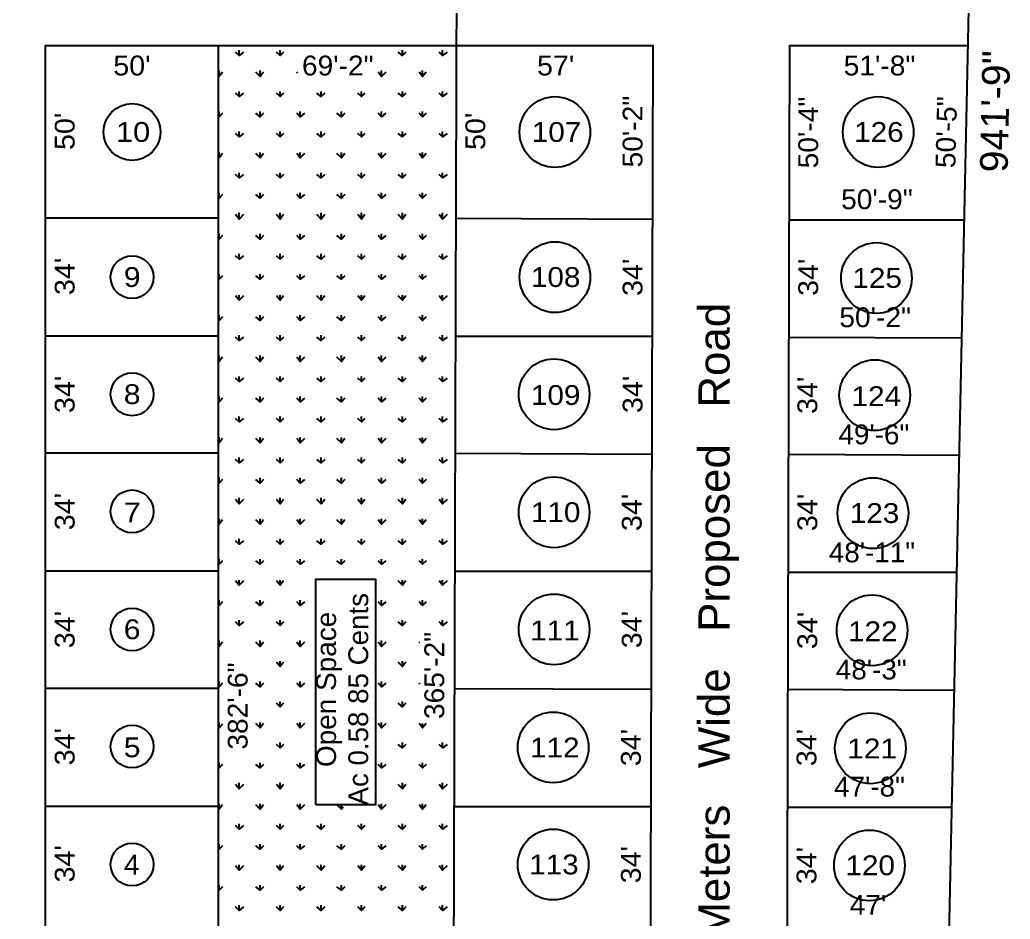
# Model space of a CAD drawing. Extents: x 23299 to 52876, y 1490 to 15920.
# Drawn here: x 35980 to 39432, y 6356 to 9489 of the extents above; entities that cross this region are included whole.
import ezdxf

# ---------------------------------------------------------------- set-up
doc = ezdxf.new("R2010")
doc.units = 0
doc.layers.add('PDF_GEOMERTRY', color=7, linetype='CONTINUOUS')
doc.layers.add('PDF_TEXT', color=7, linetype='CONTINUOUS')
doc.styles.add('PDF_ARIAL', font='')
doc.styles.get('PDF_ARIAL').set_extended_font_data('Arial')

msp = doc.modelspace()

# ---------------------------------------------------------------- linework, layer by layer
at = {"layer": 'PDF_GEOMERTRY', "color": 11}
msp.add_lwpolyline([(30521, 12582.5), (30447.9, 14680.4), (33249.1, 14695.6), (33261.3, 14765.6), (39399.6, 14832.6), (39159, 3506.1), (37484.4, 3466.5), (37511.8, 12357.2), (36671.4, 12348.1), (36068.6, 12345.1), (33989, 12326.8), (33989, 12616), (33845.9, 12616), (30521, 12582.5), (30530.1, 11955.3), (29653.2, 11931), (29653.2, 3901.9)], dxfattribs=at)
at = {"layer": 'PDF_GEOMERTRY'}
msp.add_lwpolyline([(37502.7, 9397.7), (36068.6, 9397.7), (36068.6, 4641.8), (37490.5, 5004.1), (38175.6, 5180.7), (38187.7, 9397.7)], close=True, dxfattribs=at)
for points in [[(36671.4, 9397.7), (36671.4, 4797.1)], [(39283.9, 9397.7), (38662.7, 9397.7), (38650.5, 5302.5), (39198.6, 5442.6), (39305.2, 5470)], [(36671.4, 8797.9), (36068.6, 8797.9)], [(37499.6, 8797.9), (38187.7, 8794.8)], [(38659.7, 8791.8), (39271.7, 8791.8)], [(36671.4, 8386.8), (36068.6, 8386.8)], [(37499.6, 8386.8), (38184.7, 8386.8)], [(38659.7, 8383.8), (39262.5, 8380.8)], [(36671.4, 7978.8), (36068.6, 7978.8)], [(37496.6, 7978.8), (38184.7, 7975.8)], [(38656.6, 7975.8), (39253.4, 7972.8)], [(36671.4, 7567.8), (36068.6, 7567.8)], [(37496.6, 7567.8), (38181.6, 7567.8)], [(38656.6, 7564.8), (39244.3, 7564.8)], [(37012.5, 6754.8), (37012.5, 7540.4), (37219.5, 7540.4), (37219.5, 6754.8), (37012.5, 6754.8)], [(36671.4, 7159.8), (36068.6, 7159.8)], [(37496.6, 7159.8), (38181.6, 7156.8)], [(38656.6, 7156.8), (39235.1, 7153.7)], [(36671.4, 6748.8), (36068.6, 6748.8)], [(37493.5, 6748.8), (38181.6, 6748.8)], [(38653.6, 6745.7), (39226, 6745.7)]]:
    msp.add_lwpolyline(points, dxfattribs=at)
at = {"layer": 'PDF_GEOMERTRY', "color": 3}
for points in [[(36744.5, 9364.2), (36732.3, 9376.4)], [(36759.7, 9376.4), (36744.5, 9364.2), (36744.5, 9382.5)], [(36887.6, 9364.2), (36875.4, 9376.4)], [(36899.8, 9376.4), (36887.6, 9364.2), (36887.6, 9382.5)], [(37313.9, 9364.2), (37298.7, 9376.4)], [(37326.1, 9376.4), (37313.9, 9364.2), (37313.9, 9382.5)], [(37453.9, 9364.2), (37441.8, 9376.4)], [(37469.2, 9376.4), (37453.9, 9364.2), (37453.9, 9382.5)], [(36674.5, 9291.1), (36671.4, 9297.2)], [(36686.7, 9306.4), (36674.5, 9291.1), (36674.5, 9312.5)], [(36817.6, 9291.1), (36802.4, 9306.4)], [(36829.8, 9306.4), (36817.6, 9291.1), (36817.6, 9312.5)], [(36948.5, 9303.3), (36945.5, 9306.4)], [(37240.8, 9291.1), (37228.6, 9306.4)], [(37256, 9306.4), (37240.8, 9291.1), (37240.8, 9312.5)], [(37383.9, 9291.1), (37371.7, 9306.4)], [(37396.1, 9306.4), (37383.9, 9291.1), (37383.9, 9312.5)], [(36744.5, 9221.1), (36732.3, 9233.3)], [(36759.7, 9233.3), (36744.5, 9221.1), (36744.5, 9239.4)], [(36887.6, 9221.1), (36875.4, 9233.3)], [(36899.8, 9233.3), (36887.6, 9221.1), (36887.6, 9239.4)], [(37030.7, 9221.1), (37015.5, 9233.3)], [(37042.9, 9233.3), (37030.7, 9221.1), (37030.7, 9239.4)], [(37170.8, 9221.1), (37158.6, 9233.3)], [(37183, 9233.3), (37170.8, 9221.1), (37170.8, 9239.4)], [(37313.9, 9221.1), (37298.7, 9233.3)], [(37326.1, 9233.3), (37313.9, 9221.1), (37313.9, 9239.4)], [(37453.9, 9221.1), (37441.8, 9233.3)], [(37469.2, 9233.3), (37453.9, 9221.1), (37453.9, 9239.4)], [(36674.5, 9151.1), (36671.4, 9154.1)], [(36686.7, 9163.3), (36674.5, 9151.1), (36674.5, 9169.4)], [(36817.6, 9151.1), (36802.4, 9163.3)], [(36829.8, 9163.3), (36817.6, 9151.1), (36817.6, 9169.4)], [(36957.6, 9151.1), (36945.5, 9163.3)], [(36972.9, 9163.3), (36957.6, 9151.1), (36957.6, 9169.4)], [(37100.8, 9151.1), (37085.5, 9163.3)], [(37112.9, 9163.3), (37100.8, 9151.1), (37100.8, 9169.4)], [(37240.8, 9151.1), (37228.6, 9163.3)], [(37256, 9163.3), (37240.8, 9151.1), (37240.8, 9169.4)], [(37383.9, 9151.1), (37371.7, 9163.3)], [(37396.1, 9163.3), (37383.9, 9151.1), (37383.9, 9169.4)], [(36744.5, 9081.1), (36732.3, 9093.2)], [(36759.7, 9093.2), (36744.5, 9081.1), (36744.5, 9099.3)], [(36887.6, 9081.1), (36875.4, 9093.2)], [(36899.8, 9093.2), (36887.6, 9081.1), (36887.6, 9099.3)], [(37030.7, 9081.1), (37015.5, 9093.2)], [(37042.9, 9093.2), (37030.7, 9081.1), (37030.7, 9099.3)], [(37170.8, 9081.1), (37158.6, 9093.2)], [(37183, 9093.2), (37170.8, 9081.1), (37170.8, 9099.3)], [(37313.9, 9081.1), (37298.7, 9093.2)], [(37326.1, 9093.2), (37313.9, 9081.1), (37313.9, 9099.3)], [(37453.9, 9081.1), (37441.8, 9093.2)], [(37469.2, 9093.2), (37453.9, 9081.1), (37453.9, 9099.3)], [(36674.5, 9008), (36671.4, 9014.1)], [(36686.7, 9023.2), (36674.5, 9008), (36674.5, 9026.3)], [(36817.6, 9008), (36802.4, 9023.2)], [(36829.8, 9023.2), (36817.6, 9008), (36817.6, 9026.3)], [(36957.6, 9008), (36945.5, 9023.2)], [(36972.9, 9023.2), (36957.6, 9008), (36957.6, 9026.3)], [(37100.8, 9008), (37085.5, 9023.2)], [(37112.9, 9023.2), (37100.8, 9008), (37100.8, 9026.3)], [(37240.8, 9008), (37228.6, 9023.2)], [(37256, 9023.2), (37240.8, 9008), (37240.8, 9026.3)], [(37383.9, 9008), (37371.7, 9023.2)], [(37396.1, 9023.2), (37383.9, 9008), (37383.9, 9026.3)], [(36744.5, 8938), (36732.3, 8950.1)], [(36759.7, 8950.1), (36744.5, 8938), (36744.5, 8956.2)], [(36887.6, 8938), (36875.4, 8950.1)], [(36899.8, 8950.1), (36887.6, 8938), (36887.6, 8956.2)], [(37030.7, 8938), (37015.5, 8950.1)], [(37042.9, 8950.1), (37030.7, 8938), (37030.7, 8956.2)], [(37170.8, 8938), (37158.6, 8950.1)], [(37183, 8950.1), (37170.8, 8938), (37170.8, 8956.2)], [(37313.9, 8938), (37298.7, 8950.1)], [(37326.1, 8950.1), (37313.9, 8938), (37313.9, 8956.2)], [(37453.9, 8938), (37441.8, 8950.1)], [(37469.2, 8950.1), (37453.9, 8938), (37453.9, 8956.2)], [(36674.5, 8867.9), (36671.4, 8871)], [(36686.7, 8880.1), (36674.5, 8867.9), (36674.5, 8886.2)], [(36817.6, 8867.9), (36802.4, 8880.1)], [(36829.8, 8880.1), (36817.6, 8867.9), (36817.6, 8886.2)], [(36957.6, 8867.9), (36945.5, 8880.1)], [(36972.9, 8880.1), (36957.6, 8867.9), (36957.6, 8886.2)], [(37100.8, 8867.9), (37085.5, 8880.1)], [(37112.9, 8880.1), (37100.8, 8867.9), (37100.8, 8886.2)], [(37240.8, 8867.9), (37228.6, 8880.1)], [(37256, 8880.1), (37240.8, 8867.9), (37240.8, 8886.2)], [(37383.9, 8867.9), (37371.7, 8880.1)], [(37396.1, 8880.1), (37383.9, 8867.9), (37383.9, 8886.2)], [(36744.5, 8794.8), (36732.3, 8810.1)], [(36759.7, 8810.1), (36744.5, 8794.8), (36744.5, 8816.2)], [(36887.6, 8794.8), (36875.4, 8810.1)], [(36899.8, 8810.1), (36887.6, 8794.8), (36887.6, 8816.2)], [(37030.7, 8794.8), (37015.5, 8810.1)], [(37042.9, 8810.1), (37030.7, 8794.8), (37030.7, 8816.2)], [(37170.8, 8794.8), (37158.6, 8810.1)], [(37183, 8810.1), (37170.8, 8794.8), (37170.8, 8816.2)], [(37313.9, 8794.8), (37298.7, 8810.1)], [(37326.1, 8810.1), (37313.9, 8794.8), (37313.9, 8816.2)], [(37453.9, 8794.8), (37441.8, 8810.1)], [(37469.2, 8810.1), (37453.9, 8794.8), (37453.9, 8816.2)], [(36686.7, 8737), (36674.5, 8724.8), (36674.5, 8743.1)], [(36817.6, 8724.8), (36802.4, 8737)], [(36829.8, 8737), (36817.6, 8724.8), (36817.6, 8743.1)], [(36957.6, 8724.8), (36945.5, 8737)], [(36972.9, 8737), (36957.6, 8724.8), (36957.6, 8743.1)], [(37100.8, 8724.8), (37085.5, 8737)], [(37112.9, 8737), (37100.8, 8724.8), (37100.8, 8743.1)], [(37240.8, 8724.8), (37228.6, 8737)], [(37256, 8737), (37240.8, 8724.8), (37240.8, 8743.1)], [(37383.9, 8724.8), (37371.7, 8737)], [(37396.1, 8737), (37383.9, 8724.8), (37383.9, 8743.1)], [(36674.5, 8724.8), (36671.4, 8730.9)], [(36744.5, 8654.8), (36732.3, 8667)], [(36759.7, 8667), (36744.5, 8654.8), (36744.5, 8673.1)], [(36887.6, 8654.8), (36875.4, 8667)], [(36899.8, 8667), (36887.6, 8654.8), (36887.6, 8673.1)], [(37030.7, 8654.8), (37015.5, 8667)], [(37042.9, 8667), (37030.7, 8654.8), (37030.7, 8673.1)], [(37170.8, 8654.8), (37158.6, 8667)], [(37183, 8667), (37170.8, 8654.8), (37170.8, 8673.1)], [(37313.9, 8654.8), (37298.7, 8667)], [(37326.1, 8667), (37313.9, 8654.8), (37313.9, 8673.1)], [(37453.9, 8654.8), (37441.8, 8667)], [(37469.2, 8667), (37453.9, 8654.8), (37453.9, 8673.1)], [(36686.7, 8596.9), (36674.5, 8584.8), (36674.5, 8603)], [(36817.6, 8584.8), (36802.4, 8596.9)], [(36829.8, 8596.9), (36817.6, 8584.8), (36817.6, 8603)], [(36957.6, 8584.8), (36945.5, 8596.9)], [(36972.9, 8596.9), (36957.6, 8584.8), (36957.6, 8603)], [(37100.8, 8584.8), (37085.5, 8596.9)], [(37112.9, 8596.9), (37100.8, 8584.8), (37100.8, 8603)], [(37240.8, 8584.8), (37228.6, 8596.9)], [(37256, 8596.9), (37240.8, 8584.8), (37240.8, 8603)], [(37383.9, 8584.8), (37371.7, 8596.9)], [(37396.1, 8596.9), (37383.9, 8584.8), (37383.9, 8603)], [(36674.5, 8584.8), (36671.4, 8587.8)], [(36744.5, 8511.7), (36732.3, 8526.9)], [(36759.7, 8526.9), (36744.5, 8511.7), (36744.5, 8530)], [(36887.6, 8511.7), (36875.4, 8526.9)], [(36899.8, 8526.9), (36887.6, 8511.7), (36887.6, 8530)], [(37030.7, 8511.7), (37015.5, 8526.9)], [(37042.9, 8526.9), (37030.7, 8511.7), (37030.7, 8530)], [(37170.8, 8511.7), (37158.6, 8526.9)], [(37183, 8526.9), (37170.8, 8511.7), (37170.8, 8530)], [(37313.9, 8511.7), (37298.7, 8526.9)], [(37326.1, 8526.9), (37313.9, 8511.7), (37313.9, 8530)], [(37453.9, 8511.7), (37441.8, 8526.9)], [(37469.2, 8526.9), (37453.9, 8511.7), (37453.9, 8530)], [(36686.7, 8453.8), (36674.5, 8441.7), (36674.5, 8459.9)], [(36829.8, 8453.8), (36817.6, 8441.7), (36817.6, 8459.9)], [(36972.9, 8453.8), (36957.6, 8441.7), (36957.6, 8459.9)], [(37112.9, 8453.8), (37100.8, 8441.7), (37100.8, 8459.9)], [(37256, 8453.8), (37240.8, 8441.7), (37240.8, 8459.9)], [(37396.1, 8453.8), (37383.9, 8441.7), (37383.9, 8459.9)], [(36674.5, 8441.7), (36671.4, 8444.7)], [(36817.6, 8441.7), (36802.4, 8453.8)], [(36957.6, 8441.7), (36945.5, 8453.8)], [(37100.8, 8441.7), (37085.5, 8453.8)], [(37240.8, 8441.7), (37228.6, 8453.8)], [(37383.9, 8441.7), (37371.7, 8453.8)], [(36759.7, 8383.8), (36744.5, 8371.6), (36744.5, 8389.9)], [(36899.8, 8383.8), (36887.6, 8371.6), (36887.6, 8389.9)], [(37042.9, 8383.8), (37030.7, 8371.6), (37030.7, 8389.9)], [(37183, 8383.8), (37170.8, 8371.6), (37170.8, 8389.9)], [(37326.1, 8383.8), (37313.9, 8371.6), (37313.9, 8389.9)], [(37469.2, 8383.8), (37453.9, 8371.6), (37453.9, 8389.9)], [(36744.5, 8371.6), (36732.3, 8383.8)], [(36887.6, 8371.6), (36875.4, 8383.8)], [(37030.7, 8371.6), (37015.5, 8383.8)], [(37170.8, 8371.6), (37158.6, 8383.8)], [(37313.9, 8371.6), (37298.7, 8383.8)], [(37453.9, 8371.6), (37441.8, 8383.8)], [(36686.7, 8313.8), (36674.5, 8298.5), (36674.5, 8319.9)], [(36829.8, 8313.8), (36817.6, 8298.5), (36817.6, 8319.9)], [(36972.9, 8313.8), (36957.6, 8298.5), (36957.6, 8319.9)], [(37112.9, 8313.8), (37100.8, 8298.5), (37100.8, 8319.9)], [(37256, 8313.8), (37240.8, 8298.5), (37240.8, 8319.9)], [(37396.1, 8313.8), (37383.9, 8298.5), (37383.9, 8319.9)], [(36674.5, 8298.5), (36671.4, 8304.6)], [(36817.6, 8298.5), (36802.4, 8313.8)], [(36957.6, 8298.5), (36945.5, 8313.8)], [(37100.8, 8298.5), (37085.5, 8313.8)], [(37240.8, 8298.5), (37228.6, 8313.8)], [(37383.9, 8298.5), (37371.7, 8313.8)], [(36744.5, 8228.5), (36732.3, 8240.7)], [(36759.7, 8240.7), (36744.5, 8228.5), (36744.5, 8246.8)], [(36887.6, 8228.5), (36875.4, 8240.7)], [(36899.8, 8240.7), (36887.6, 8228.5), (36887.6, 8246.8)], [(37030.7, 8228.5), (37015.5, 8240.7)], [(37042.9, 8240.7), (37030.7, 8228.5), (37030.7, 8246.8)], [(37170.8, 8228.5), (37158.6, 8240.7)], [(37183, 8240.7), (37170.8, 8228.5), (37170.8, 8246.8)], [(37313.9, 8228.5), (37298.7, 8240.7)], [(37326.1, 8240.7), (37313.9, 8228.5), (37313.9, 8246.8)], [(37453.9, 8228.5), (37441.8, 8240.7)], [(37469.2, 8240.7), (37453.9, 8228.5), (37453.9, 8246.8)], [(36674.5, 8158.5), (36671.4, 8161.5)], [(36686.7, 8170.7), (36674.5, 8158.5), (36674.5, 8176.8)], [(36817.6, 8158.5), (36802.4, 8170.7)], [(36829.8, 8170.7), (36817.6, 8158.5), (36817.6, 8176.8)], [(36957.6, 8158.5), (36945.5, 8170.7)], [(36972.9, 8170.7), (36957.6, 8158.5), (36957.6, 8176.8)], [(37100.8, 8158.5), (37085.5, 8170.7)], [(37112.9, 8170.7), (37100.8, 8158.5), (37100.8, 8176.8)], [(37240.8, 8158.5), (37228.6, 8170.7)], [(37256, 8170.7), (37240.8, 8158.5), (37240.8, 8176.8)], [(37383.9, 8158.5), (37371.7, 8170.7)], [(37396.1, 8170.7), (37383.9, 8158.5), (37383.9, 8176.8)], [(36744.5, 8088.5), (36732.3, 8100.6)], [(36759.7, 8100.6), (36744.5, 8088.5), (36744.5, 8106.7)], [(36887.6, 8088.5), (36875.4, 8100.6)], [(36899.8, 8100.6), (36887.6, 8088.5), (36887.6, 8106.7)], [(37030.7, 8088.5), (37015.5, 8100.6)], [(37042.9, 8100.6), (37030.7, 8088.5), (37030.7, 8106.7)], [(37170.8, 8088.5), (37158.6, 8100.6)], [(37183, 8100.6), (37170.8, 8088.5), (37170.8, 8106.7)], [(37313.9, 8088.5), (37298.7, 8100.6)], [(37326.1, 8100.6), (37313.9, 8088.5), (37313.9, 8106.7)], [(37453.9, 8088.5), (37441.8, 8100.6)], [(37469.2, 8100.6), (37453.9, 8088.5), (37453.9, 8106.7)], [(36674.5, 8015.4), (36671.4, 8021.5)], [(36686.7, 8030.6), (36674.5, 8015.4), (36674.5, 8033.7)], [(36817.6, 8015.4), (36802.4, 8030.6)], [(36829.8, 8030.6), (36817.6, 8015.4), (36817.6, 8033.7)], [(36957.6, 8015.4), (36945.5, 8030.6)], [(36972.9, 8030.6), (36957.6, 8015.4), (36957.6, 8033.7)], [(37100.8, 8015.4), (37085.5, 8030.6)], [(37112.9, 8030.6), (37100.8, 8015.4), (37100.8, 8033.7)], [(37240.8, 8015.4), (37228.6, 8030.6)], [(37256, 8030.6), (37240.8, 8015.4), (37240.8, 8033.7)], [(37383.9, 8015.4), (37371.7, 8030.6)], [(37396.1, 8030.6), (37383.9, 8015.4), (37383.9, 8033.7)], [(36744.5, 7945.4), (36732.3, 7957.5)], [(36759.7, 7957.5), (36744.5, 7945.4), (36744.5, 7963.6)], [(36887.6, 7945.4), (36875.4, 7957.5)], [(36899.8, 7957.5), (36887.6, 7945.4), (36887.6, 7963.6)], [(37030.7, 7945.4), (37015.5, 7957.5)], [(37042.9, 7957.5), (37030.7, 7945.4), (37030.7, 7963.6)], [(37170.8, 7945.4), (37158.6, 7957.5)], [(37183, 7957.5), (37170.8, 7945.4), (37170.8, 7963.6)], [(37313.9, 7945.4), (37298.7, 7957.5)], [(37326.1, 7957.5), (37313.9, 7945.4), (37313.9, 7963.6)], [(37453.9, 7945.4), (37441.8, 7957.5)], [(37469.2, 7957.5), (37453.9, 7945.4), (37453.9, 7963.6)], [(36674.5, 7875.3), (36671.4, 7878.4)], [(36686.7, 7887.5), (36674.5, 7875.3), (36674.5, 7893.6)], [(36817.6, 7875.3), (36802.4, 7887.5)], [(36829.8, 7887.5), (36817.6, 7875.3), (36817.6, 7893.6)], [(36957.6, 7875.3), (36945.5, 7887.5)], [(36972.9, 7887.5), (36957.6, 7875.3), (36957.6, 7893.6)], [(37100.8, 7875.3), (37085.5, 7887.5)], [(37112.9, 7887.5), (37100.8, 7875.3), (37100.8, 7893.6)], [(37240.8, 7875.3), (37228.6, 7887.5)], [(37256, 7887.5), (37240.8, 7875.3), (37240.8, 7893.6)], [(37383.9, 7875.3), (37371.7, 7887.5)], [(37396.1, 7887.5), (37383.9, 7875.3), (37383.9, 7893.6)], [(36744.5, 7802.3), (36732.3, 7817.5)], [(36759.7, 7817.5), (36744.5, 7802.3), (36744.5, 7823.6)], [(36887.6, 7802.3), (36875.4, 7817.5)], [(36899.8, 7817.5), (36887.6, 7802.3), (36887.6, 7823.6)], [(37030.7, 7802.3), (37015.5, 7817.5)], [(37042.9, 7817.5), (37030.7, 7802.3), (37030.7, 7823.6)], [(37170.8, 7802.3), (37158.6, 7817.5)], [(37183, 7817.5), (37170.8, 7802.3), (37170.8, 7823.6)], [(37313.9, 7802.3), (37298.7, 7817.5)], [(37326.1, 7817.5), (37313.9, 7802.3), (37313.9, 7823.6)], [(37453.9, 7802.3), (37441.8, 7817.5)], [(37469.2, 7817.5), (37453.9, 7802.3), (37453.9, 7823.6)], [(36674.5, 7732.2), (36671.4, 7738.3)], [(36686.7, 7747.4), (36674.5, 7732.2), (36674.5, 7750.5)], [(36817.6, 7732.2), (36802.4, 7747.4)], [(36829.8, 7747.4), (36817.6, 7732.2), (36817.6, 7750.5)], [(36957.6, 7732.2), (36945.5, 7747.4)], [(36972.9, 7747.4), (36957.6, 7732.2), (36957.6, 7750.5)], [(37100.8, 7732.2), (37085.5, 7747.4)], [(37112.9, 7747.4), (37100.8, 7732.2), (37100.8, 7750.5)], [(37240.8, 7732.2), (37228.6, 7747.4)], [(37256, 7747.4), (37240.8, 7732.2), (37240.8, 7750.5)], [(37383.9, 7732.2), (37371.7, 7747.4)], [(37396.1, 7747.4), (37383.9, 7732.2), (37383.9, 7750.5)], [(36744.5, 7662.2), (36732.3, 7674.4)], [(36759.7, 7674.4), (36744.5, 7662.2), (36744.5, 7680.5)], [(36887.6, 7662.2), (36875.4, 7674.4)], [(36899.8, 7674.4), (36887.6, 7662.2), (36887.6, 7680.5)], [(37030.7, 7662.2), (37015.5, 7674.4)], [(37042.9, 7674.4), (37030.7, 7662.2), (37030.7, 7680.5)], [(37170.8, 7662.2), (37158.6, 7674.4)], [(37183, 7674.4), (37170.8, 7662.2), (37170.8, 7680.5)], [(37313.9, 7662.2), (37298.7, 7674.4)], [(37326.1, 7674.4), (37313.9, 7662.2), (37313.9, 7680.5)], [(37453.9, 7662.2), (37441.8, 7674.4)], [(37469.2, 7674.4), (37453.9, 7662.2), (37453.9, 7680.5)], [(36674.5, 7592.2), (36671.4, 7595.2)], [(36686.7, 7604.3), (36674.5, 7592.2), (36674.5, 7610.4)], [(36817.6, 7592.2), (36802.4, 7604.3)], [(36829.8, 7604.3), (36817.6, 7592.2), (36817.6, 7610.4)], [(36957.6, 7592.2), (36945.5, 7604.3)], [(36972.9, 7604.3), (36957.6, 7592.2), (36957.6, 7610.4)], [(37100.8, 7592.2), (37085.5, 7604.3)], [(37112.9, 7604.3), (37100.8, 7592.2), (37100.8, 7610.4)], [(37240.8, 7592.2), (37228.6, 7604.3)], [(37256, 7604.3), (37240.8, 7592.2), (37240.8, 7610.4)], [(37383.9, 7592.2), (37371.7, 7604.3)], [(37396.1, 7604.3), (37383.9, 7592.2), (37383.9, 7610.4)], [(36744.5, 7519.1), (36732.3, 7534.3)], [(36759.7, 7534.3), (36744.5, 7519.1), (36744.5, 7537.4)], [(36887.6, 7519.1), (36875.4, 7534.3)], [(36899.8, 7534.3), (36887.6, 7519.1), (36887.6, 7537.4)], [(37313.9, 7519.1), (37298.7, 7534.3)], [(37326.1, 7534.3), (37313.9, 7519.1), (37313.9, 7537.4)], [(37453.9, 7519.1), (37441.8, 7534.3)], [(37469.2, 7534.3), (37453.9, 7519.1), (37453.9, 7537.4)], [(36686.7, 7461.2), (36674.5, 7449.1), (36674.5, 7467.3)], [(36817.6, 7449.1), (36802.4, 7461.2)], [(36829.8, 7461.2), (36817.6, 7449.1), (36817.6, 7467.3)], [(36957.6, 7449.1), (36945.5, 7461.2)], [(36972.9, 7461.2), (36957.6, 7449.1), (36957.6, 7467.3)], [(37240.8, 7449.1), (37228.6, 7461.2)], [(37256, 7461.2), (37240.8, 7449.1), (37240.8, 7467.3)], [(37383.9, 7449.1), (37371.7, 7461.2)], [(37396.1, 7461.2), (37383.9, 7449.1), (37383.9, 7467.3)], [(36674.5, 7449.1), (36671.4, 7452.1)], [(36744.5, 7379), (36732.3, 7391.2)], [(36759.7, 7391.2), (36744.5, 7379), (36744.5, 7397.3)], [(36887.6, 7379), (36875.4, 7391.2)], [(36899.8, 7391.2), (36887.6, 7379), (36887.6, 7397.3)], [(37313.9, 7379), (37298.7, 7391.2)], [(37326.1, 7391.2), (37313.9, 7379), (37313.9, 7397.3)], [(37453.9, 7379), (37441.8, 7391.2)], [(37469.2, 7391.2), (37453.9, 7379), (37453.9, 7397.3)], [(36686.7, 7321.2), (36674.5, 7306), (36674.5, 7327.3)], [(36817.6, 7306), (36802.4, 7321.2)], [(36829.8, 7321.2), (36817.6, 7306), (36817.6, 7327.3)], [(36957.6, 7306), (36945.5, 7321.2)], [(36972.9, 7321.2), (36957.6, 7306), (36957.6, 7327.3)], [(37240.8, 7306), (37228.6, 7321.2)], [(37256, 7321.2), (37240.8, 7306), (37240.8, 7327.3)], [(37374.8, 7318.1), (37371.7, 7321.2)], [(36674.5, 7306), (36671.4, 7312)], [(36887.6, 7235.9), (36875.4, 7251.1)], [(36899.8, 7251.1), (36887.6, 7235.9), (36887.6, 7254.2)], [(37313.9, 7235.9), (37298.7, 7251.1)], [(37326.1, 7251.1), (37313.9, 7235.9), (37313.9, 7254.2)], [(36686.7, 7178.1), (36674.5, 7165.9), (36674.5, 7184.2)], [(36829.8, 7178.1), (36817.6, 7165.9), (36817.6, 7184.2)], [(36972.9, 7178.1), (36957.6, 7165.9), (36957.6, 7184.2)], [(37256, 7178.1), (37240.8, 7165.9), (37240.8, 7184.2)], [(36674.5, 7165.9), (36671.4, 7168.9)], [(36817.6, 7165.9), (36802.4, 7178.1)], [(36957.6, 7165.9), (36945.5, 7178.1)], [(37240.8, 7165.9), (37228.6, 7178.1)], [(37374.8, 7175), (37371.7, 7178.1)], [(36899.8, 7108), (36887.6, 7095.9), (36887.6, 7114.1)], [(37326.1, 7108), (37313.9, 7095.9), (37313.9, 7114.1)], [(36887.6, 7095.9), (36875.4, 7108)], [(37313.9, 7095.9), (37298.7, 7108)], [(36686.7, 7035), (36674.5, 7022.8), (36674.5, 7041.1)], [(36829.8, 7038), (36817.6, 7022.8), (36817.6, 7041.1)], [(36972.9, 7038), (36957.6, 7022.8), (36957.6, 7041.1)], [(37256, 7038), (37240.8, 7022.8), (37240.8, 7041.1)], [(36674.5, 7022.8), (36671.4, 7028.9)], [(36817.6, 7022.8), (36802.4, 7038)], [(36957.6, 7022.8), (36945.5, 7038)], [(37240.8, 7022.8), (37228.6, 7038)], [(37383.9, 7022.8), (37371.7, 7038)], [(37396.1, 7038), (37383.9, 7022.8), (37383.9, 7038)], [(36887.6, 6952.8), (36875.4, 6964.9)], [(36899.8, 6964.9), (36887.6, 6952.8), (36887.6, 6971)], [(37313.9, 6952.8), (37298.7, 6964.9)], [(37326.1, 6964.9), (37313.9, 6952.8), (37313.9, 6971)], [(37453.9, 6952.8), (37441.8, 6964.9)], [(37469.2, 6964.9), (37453.9, 6952.8), (37453.9, 6971)], [(36674.5, 6882.7), (36671.4, 6885.8)], [(36686.7, 6894.9), (36674.5, 6882.7), (36674.5, 6901)], [(36817.6, 6882.7), (36802.4, 6894.9)], [(36829.8, 6894.9), (36817.6, 6882.7), (36817.6, 6901)], [(36957.6, 6882.7), (36945.5, 6894.9)], [(36972.9, 6894.9), (36957.6, 6882.7), (36957.6, 6901)], [(37240.8, 6882.7), (37228.6, 6894.9)], [(37256, 6894.9), (37240.8, 6882.7), (37240.8, 6901)], [(37383.9, 6882.7), (37371.7, 6894.9)], [(37396.1, 6894.9), (37383.9, 6882.7), (37383.9, 6901)], [(36744.5, 6809.7), (36732.3, 6824.9)], [(36759.7, 6824.9), (36744.5, 6809.7), (36744.5, 6831)], [(36887.6, 6809.7), (36875.4, 6824.9)], [(36899.8, 6824.9), (36887.6, 6809.7), (36887.6, 6831)], [(37313.9, 6809.7), (37298.7, 6824.9)], [(37326.1, 6824.9), (37313.9, 6809.7), (37313.9, 6831)], [(37453.9, 6809.7), (37441.8, 6824.9)], [(37469.2, 6824.9), (37453.9, 6809.7), (37453.9, 6831)], [(36674.5, 6739.6), (36671.4, 6745.7)], [(36686.7, 6754.8), (36674.5, 6739.6), (36674.5, 6757.9)], [(36817.6, 6739.6), (36802.4, 6754.8)], [(36829.8, 6754.8), (36817.6, 6739.6), (36817.6, 6757.9)], [(36957.6, 6739.6), (36945.5, 6754.8)], [(36972.9, 6754.8), (36957.6, 6739.6), (36957.6, 6757.9)], [(37100.8, 6739.6), (37085.5, 6754.8)], [(37106.8, 6745.7), (37100.8, 6739.6), (37100.8, 6754.8)], [(37240.8, 6739.6), (37228.6, 6754.8)], [(37256, 6754.8), (37240.8, 6739.6), (37240.8, 6757.9)], [(37383.9, 6739.6), (37371.7, 6754.8)], [(37396.1, 6754.8), (37383.9, 6739.6), (37383.9, 6757.9)], [(36744.5, 6669.6), (36732.3, 6681.8)], [(36759.7, 6681.8), (36744.5, 6669.6), (36744.5, 6687.9)], [(36887.6, 6669.6), (36875.4, 6681.8)], [(36899.8, 6681.8), (36887.6, 6669.6), (36887.6, 6687.9)], [(37030.7, 6669.6), (37015.5, 6681.8)], [(37042.9, 6681.8), (37030.7, 6669.6), (37030.7, 6687.9)], [(37170.8, 6669.6), (37158.6, 6681.8)], [(37183, 6681.8), (37170.8, 6669.6), (37170.8, 6687.9)], [(37313.9, 6669.6), (37298.7, 6681.8)], [(37326.1, 6681.8), (37313.9, 6669.6), (37313.9, 6687.9)], [(37453.9, 6669.6), (37441.8, 6681.8)], [(37469.2, 6681.8), (37453.9, 6669.6), (37453.9, 6687.9)], [(36674.5, 6599.6), (36671.4, 6602.6)], [(36686.7, 6611.7), (36674.5, 6599.6), (36674.5, 6617.8)], [(36817.6, 6599.6), (36802.4, 6611.7)], [(36829.8, 6611.7), (36817.6, 6599.6), (36817.6, 6617.8)], [(36957.6, 6599.6), (36945.5, 6611.7)], [(36972.9, 6611.7), (36957.6, 6599.6), (36957.6, 6617.8)], [(37100.8, 6599.6), (37085.5, 6611.7)], [(37112.9, 6611.7), (37100.8, 6599.6), (37100.8, 6617.8)], [(37240.8, 6599.6), (37228.6, 6611.7)], [(37256, 6611.7), (37240.8, 6599.6), (37240.8, 6617.8)], [(37383.9, 6599.6), (37371.7, 6611.7)], [(37396.1, 6611.7), (37383.9, 6599.6), (37383.9, 6617.8)], [(36744.5, 6526.5), (36732.3, 6541.7)], [(36759.7, 6541.7), (36744.5, 6526.5), (36744.5, 6544.8)], [(36887.6, 6526.5), (36875.4, 6541.7)], [(36899.8, 6541.7), (36887.6, 6526.5), (36887.6, 6544.8)], [(37030.7, 6526.5), (37015.5, 6541.7)], [(37042.9, 6541.7), (37030.7, 6526.5), (37030.7, 6544.8)], [(37170.8, 6526.5), (37158.6, 6541.7)], [(37183, 6541.7), (37170.8, 6526.5), (37170.8, 6544.8)], [(37313.9, 6526.5), (37298.7, 6541.7)], [(37326.1, 6541.7), (37313.9, 6526.5), (37313.9, 6544.8)], [(37453.9, 6526.5), (37441.8, 6541.7)], [(37469.2, 6541.7), (37453.9, 6526.5), (37453.9, 6544.8)], [(36674.5, 6456.5), (36671.4, 6459.5)], [(36686.7, 6468.6), (36674.5, 6456.5), (36674.5, 6474.7)], [(36817.6, 6456.5), (36802.4, 6468.6)], [(36829.8, 6468.6), (36817.6, 6456.5), (36817.6, 6474.7)], [(36957.6, 6456.5), (36945.5, 6468.6)], [(36972.9, 6468.6), (36957.6, 6456.5), (36957.6, 6474.7)], [(37100.8, 6456.5), (37085.5, 6468.6)], [(37112.9, 6468.6), (37100.8, 6456.5), (37100.8, 6474.7)], [(37240.8, 6456.5), (37228.6, 6468.6)], [(37256, 6468.6), (37240.8, 6456.5), (37240.8, 6474.7)], [(37383.9, 6456.5), (37371.7, 6468.6)], [(37396.1, 6468.6), (37383.9, 6456.5), (37383.9, 6474.7)], [(36744.5, 6386.4), (36732.3, 6398.6)], [(36759.7, 6398.6), (36744.5, 6386.4), (36744.5, 6404.7)], [(36887.6, 6386.4), (36875.4, 6398.6)], [(36899.8, 6398.6), (36887.6, 6386.4), (36887.6, 6404.7)], [(37030.7, 6386.4), (37015.5, 6398.6)], [(37042.9, 6398.6), (37030.7, 6386.4), (37030.7, 6404.7)], [(37170.8, 6386.4), (37158.6, 6398.6)], [(37183, 6398.6), (37170.8, 6386.4), (37170.8, 6404.7)], [(37313.9, 6386.4), (37298.7, 6398.6)], [(37326.1, 6398.6), (37313.9, 6386.4), (37313.9, 6404.7)], [(37453.9, 6386.4), (37441.8, 6398.6)], [(37469.2, 6398.6), (37453.9, 6386.4), (37453.9, 6404.7)]]:
    msp.add_lwpolyline(points, dxfattribs=at)
at = {"layer": 'PDF_GEOMERTRY'}
for centre, radius in [((37845.2, 9097.8), 123.3), ((38971.8, 9097.8), 123.3), ((36371.5, 9097.8), 99), ((37845.2, 8592.4), 123.3), ((38965.7, 8589.3), 123.3), ((36371.5, 8592.4), 74.6), ((37842.2, 8184.4), 123.3), ((38959.6, 8181.3), 123.3), ((36371.5, 8184.4), 74.6), ((37842.2, 7773.3), 123.3), ((38953.5, 7770.3), 123.3), ((36371.5, 7776.4), 74.6), ((37842.2, 7365.3), 123.3), ((38950.5, 7362.3), 123.3), ((36371.5, 7365.3), 74.6), ((37839.1, 6954.3), 123.3), ((38944.4, 6951.2), 123.3), ((36371.5, 6957.3), 74.6), ((37839.1, 6546.3), 123.3), ((38941.3, 6543.2), 123.3), ((36371.5, 6546.3), 74.6)]:
    msp.add_circle(centre, radius, dxfattribs=at)

# ---------------------------------------------------------------- texts
at = {"layer": 'PDF_TEXT', "char_height": 69.075, "attachment_point": 7, "style": 'PDF_ARIAL'}
for s, insert in [("\\W1.033913;50'", (36306.1, 9294)), ('\\W1.015110;69\'-2"', (36963.7, 9294)), ("\\W1.033913;57'", (37782.8, 9294)), ('\\W1.016723;51\'-8"', (38851.5, 9294)), ('\\W1.113791;10', (36315.2, 9062.6)), ('\\W1.071711;107', (37764.5, 9062.6)), ('\\W1.071734;126', (38888, 9062.6)), ('\\W1.016723;50\'-9"', (38842.4, 8828.2)), ('\\W1.088174;9', (36342.6, 8557.2)), ('\\W1.071642;108', (37761.5, 8557.2)), ('\\W1.071458;125', (38881.9, 8554.2)), ('\\W1.016723;50\'-2"', (38836.3, 8417.2)), ('\\W1.085921;8', (36342.6, 8149.2)), ('\\W1.071642;109', (37761.5, 8146.2)), ('\\W1.071850;124', (38878.9, 8143.3)), ('\\W1.004949;49\'-6"', (38833.2, 8009.2)), ('\\W1.102213;7', (36342.6, 7738.3)), ('\\W1.071827;110', (37761.5, 7738.2)), ('\\W1.071711;123', (38872.8, 7735.1)), ('\\W1.003995;48\'-11"', (38799.7, 7598.1)), ('\\W1.079545;6', (36342.6, 7330.2)), ('\\W1.078913;111', (37758.4, 7327.3)), ('\\W1.072060;122', (38866.7, 7324.2)), ('\\W1.004949;48\'-3"', (38824.1, 7190.1)), ('\\W1.087449;5', (36342.6, 6919.1)), ('\\W1.072060;112', (37758.4, 6919.3)), ('\\W1.078913;121', (38863.7, 6916.2)), ('\\W1.004949;47\'-8"', (38818, 6782.1)), ('\\W1.025641;4', (36342.6, 6511.3)), ('\\W1.071711;113', (37755.4, 6511.1)), ('\\W1.071827;120', (38857.6, 6508.1)), ("\\W1.009963;47'", (38872.8, 6371.2))]:
    msp.add_mtext(s, dxfattribs=dict(at, insert=insert))
at = {"layer": 'PDF_TEXT', "attachment_point": 7, "style": 'PDF_ARIAL'}
for s, insert, char_height, rotation in [('\\W1.013588;941\'-9"', (39424.1, 8956.2), 96.707, 88.7531), ('\\W1.016723;50\'-2"', (38151.3, 8974.5), 69.075, 90), ('\\W1.016723;50\'-4"', (38763.3, 8971.4), 69.075, 90), ('\\W1.016723;50\'-5"', (39241.4, 8971.4), 69.075, 88.5881), ("\\W1.033913;50'", (36172.2, 9035.4), 69.075, 90), ("\\W1.033913;50'", (37603.3, 9035.4), 69.075, 90), ("\\W1.034329;34'", (36172.2, 8530), 69.075, 90), ("\\W1.034329;34'", (38151.3, 8526.9), 69.075, 90), ("\\W1.034329;34'", (38763.3, 8526.9), 69.075, 90), ('\\W1.006908;12 Meters   Wide   Proposed   Road', (38486.7, 6075.9), 108.548, 90), ("\\W1.034329;34'", (36172.2, 8118.9), 69.075, 90), ("\\W1.034329;34'", (38151.3, 8118.9), 69.075, 90), ("\\W1.034329;34'", (38760.3, 8115.9), 69.075, 90), ("\\W1.034329;34'", (36172.2, 7710.9), 69.075, 90), ("\\W1.034329;34'", (38148.3, 7707.9), 69.075, 90), ("\\W1.034329;34'", (38760.3, 7707.9), 69.075, 90), ('\\W0.999949;Ac 0.58 85 Cents', (37195.3, 6752), 69.073, 90), ("\\W1.034329;34'", (36172.2, 7299.9), 69.075, 90), ('\\W1.008761;Open Space', (37103.1, 6885.8), 69.073, 90), ("\\W1.034329;34'", (38148.3, 7299.9), 69.075, 90), ("\\W1.034329;34'", (38760.3, 7296.8), 69.075, 90), ('\\W1.013752;365\'-2"', (37460.2, 7053.2), 69.075, 90), ('\\W1.013752;382\'-6"', (36775.1, 6946.7), 69.075, 90), ("\\W1.034329;34'", (36172.2, 6891.9), 69.075, 90), ("\\W1.034329;34'", (38145.3, 6888.8), 69.075, 90), ("\\W1.034329;34'", (38757.3, 6888.8), 69.075, 90), ("\\W1.034329;34'", (36172.2, 6483.9), 69.075, 90), ("\\W1.034329;34'", (38145.3, 6480.8), 69.075, 90), ("\\W1.034329;34'", (38757.3, 6477.8), 69.075, 90)]:
    msp.add_mtext(s, dxfattribs=dict(at, insert=insert, char_height=char_height, rotation=rotation))

doc.saveas('drawing.dxf')
